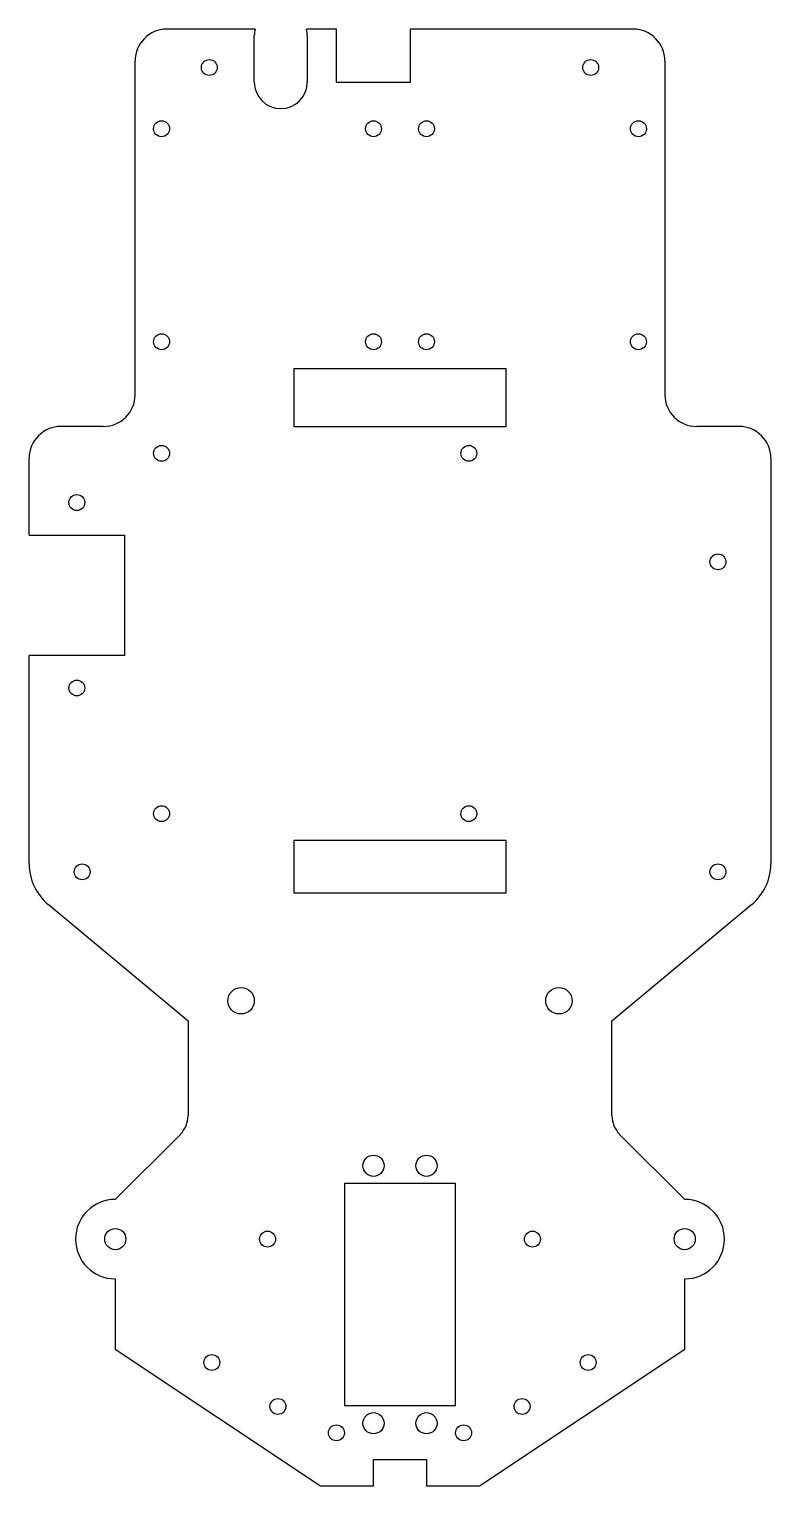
# Model space of a CAD drawing. Header units: millimetres. Extents: x -70 to 70, y -5 to 270.
import ezdxf

# ---------------------------------------------------------------- set-up
doc = ezdxf.new("R2010")
doc.units = ezdxf.units.MM

msp = doc.modelspace()

# ---------------------------------------------------------------- linework, layer by layer
at = {"color": 7, "linetype": 'Continuous', "lineweight": 25}
for p, q in [((-27.35, 270), (-44, 270)), ((-12, 270), (-17.65, 270)), ((-12, 260), (-12, 270)), ((2, 260), (2, 270)), ((44, 270), (2, 270)), ((-27.5, 260), (-27.5, 268.79)), ((-17.5, 268.79), (-17.5, 260)), ((-50, 201), (-50, 264)), ((50, 264), (50, 201)), ((-12, 260), (2, 260)), ((-20, 205.93), (20, 205.93)), ((-20, 194.93), (-20, 205.93)), ((20, 205.93), (20, 194.93)), ((-56, 195), (-64, 195)), ((20, 194.93), (-20, 194.93)), ((64, 195), (56, 195)), ((-70, 174.49), (-70, 189)), ((70, 189), (70, 112.49)), ((-70, 174.49), (-52, 174.49)), ((-52, 174.49), (-52, 151.79)), ((-70, 112.49), (-70, 151.79)), ((-52, 151.79), (-70, 151.79)), ((-20, 116.93), (20, 116.93)), ((-20, 106.93), (-20, 116.93)), ((20, 116.93), (20, 106.93)), ((-66.4, 104.81), (-40, 82.81)), ((20, 106.93), (-20, 106.93)), ((40, 82.81), (66.4, 104.81)), ((-40, 82.81), (-40, 64.93)), ((40, 64.93), (40, 82.81)), ((-41.46, 61.39), (-53.74, 49.12)), ((53.74, 49.12), (41.46, 61.39)), ((-10.5, 52.12), (-10.5, 10.22)), ((10.5, 52.12), (-10.5, 52.12)), ((10.5, 10.22), (10.5, 52.12)), ((-53.74, 34.12), (-53.74, 20.87)), ((53.74, 20.87), (53.74, 34.12)), ((-53.74, 20.87), (-15, -4.95)), ((15, -4.95), (53.74, 20.87)), ((-10.5, 10.22), (10.5, 10.22)), ((-5, 0.05), (5, 0.05)), ((-5, -4.95), (-5, 0.05)), ((5, 0.05), (5, -4.95)), ((-15, -4.95), (-5, -4.95)), ((5, -4.95), (15, -4.95))]:
    msp.add_line(p, q, dxfattribs=at)
for centre, radius in [((-35.99, 262.76), 1.5), ((35.99, 262.76), 1.5), ((-45, 251.2), 1.5), ((-5, 251.2), 1.5), ((5, 251.2), 1.5), ((45, 251.2), 1.5), ((-45, 211), 1.5), ((-5, 211), 1.5), ((5, 211), 1.5), ((45, 211), 1.5), ((-45, 189.93), 1.5), ((13, 189.93), 1.5), ((-61, 180.64), 1.5), ((60.01, 169.46), 1.5), ((-61, 145.64), 1.5), ((-45, 121.93), 1.5), ((13, 121.93), 1.5), ((-59.99, 110.95), 1.5), ((60.01, 110.95), 1.5), ((-30, 86.62), 2.5), ((30, 86.62), 2.5), ((-5, 55.47), 2), ((5, 55.47), 2), ((-53.74, 41.62), 2), ((-25, 41.62), 1.5), ((25, 41.62), 1.5), ((53.74, 41.62), 2), ((-35.52, 18.34), 1.5), ((35.52, 18.34), 1.5), ((-23.04, 10.02), 1.5), ((23.04, 10.02), 1.5), ((-5, 6.87), 2), ((5, 6.87), 2), ((-12, 5.05), 1.5), ((12, 5.05), 1.5)]:
    msp.add_circle(centre, radius, dxfattribs=at)
for centre, radius, start, end in [((-44, 264), 6, 90, 180), ((-22.5, 268.79), 5, 165.9479, 180), ((-22.5, 268.79), 5, 0, 14.0521), ((44, 264), 6, 0, 90), ((-22.5, 260), 5, 180, 0), ((-56, 201), 6, 270, 0), ((56, 201), 6, 180, 270), ((-64, 189), 6, 90, 180), ((64, 189), 6, 0, 90), ((-60, 112.49), 10, 180, 230.1944), ((60, 112.49), 10, 309.8056, 0), ((-45, 64.93), 5, 315, 0), ((45, 64.93), 5, 180, 225), ((-53.74, 41.62), 7.5, 90, 270), ((53.74, 41.62), 7.5, 270, 90)]:
    msp.add_arc(centre, radius, start, end, dxfattribs=at)

doc.saveas('drawing.dxf')
